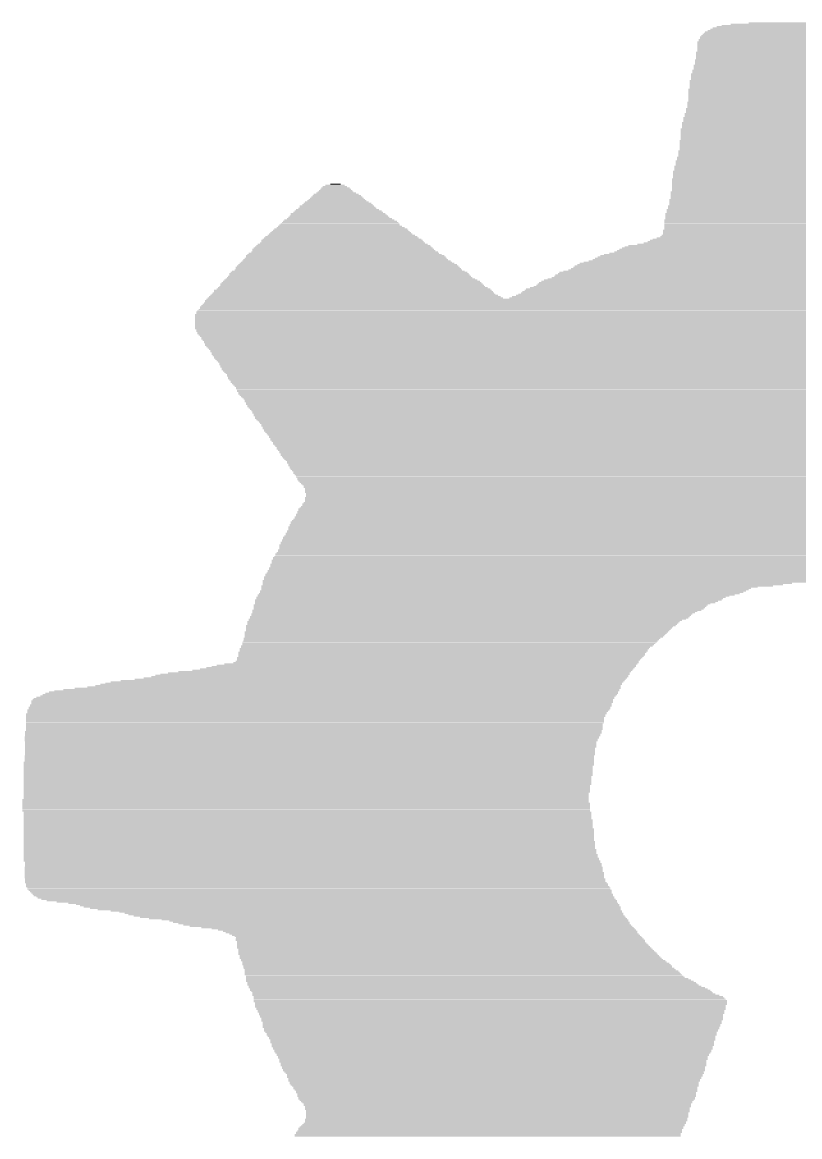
# Model space of a CAD drawing. Extents: x 6 to 93.4, y 7 to 66.
# Drawn here: x 12.15 to 16.01, y 26.94 to 32.47 of the extents above; entities that cross this region are included whole.
import ezdxf

# ---------------------------------------------------------------- set-up
doc = ezdxf.new("R2010")
doc.units = 0
doc.layers.add('21', color=7, linetype='CONTINUOUS')

# ---------------------------------------------------------------- blocks, each defined once
blk = doc.blocks.new('RECT')
blk.add_solid([(-0.5, -0.5), (0.5, -0.5), (-0.5, 0.5), (0.5, 0.5)])

msp = doc.modelspace()

# ---------------------------------------------------------------- block references
at = {"layer": '21'}
for p, xscale, yscale in [((16.0023, 32.4648), 0.6668, 0.0064), ((15.9579, 32.4712), 0.4001, 0.0063), ((16.0373, 32.4077), 1.0287, 0.0063), ((16.0372, 32.414), 1.016, 0.0064), ((16.0373, 32.4203), 1.0033, 0.0063), ((16.0341, 32.4267), 0.9843, 0.0064), ((16.0372, 32.4331), 0.9652, 0.0063), ((16.0404, 32.4394), 0.9462, 0.0064), ((16.0404, 32.4458), 0.9208, 0.0063), ((16.0436, 32.4521), 0.889, 0.0064), ((16.0341, 32.4584), 0.8191, 0.0063), ((16.0341, 32.3759), 1.0605, 0.0064), ((16.0341, 32.3696), 1.0605, 0.0063), ((16.0341, 32.3632), 1.0605, 0.0064), ((16.0341, 32.3569), 1.0605, 0.0063), ((16.0341, 32.3886), 1.0477, 0.0064), ((16.0341, 32.3822), 1.0477, 0.0063), ((16.0372, 32.4013), 1.0414, 0.0064), ((16.0372, 32.395), 1.0414, 0.0063), ((16.0341, 32.3251), 1.0731, 0.0064), ((16.0341, 32.3188), 1.0731, 0.0063), ((16.0341, 32.3124), 1.0731, 0.0064), ((16.0341, 32.306), 1.0731, 0.0063), ((16.0341, 32.2997), 1.0731, 0.0064), ((16.0341, 32.3505), 1.0605, 0.0064), ((16.0341, 32.3441), 1.0605, 0.0063), ((16.0341, 32.3378), 1.0605, 0.0064), ((16.0372, 32.3315), 1.0668, 0.0063), ((16.0341, 32.2616), 1.0985, 0.0064), ((16.0341, 32.2553), 1.0985, 0.0063), ((16.0341, 32.2489), 1.0985, 0.0064), ((16.0373, 32.2426), 1.1049, 0.0063), ((16.0341, 32.287), 1.0859, 0.0064), ((16.0341, 32.2807), 1.0859, 0.0063), ((16.0341, 32.2743), 1.0859, 0.0064), ((16.0372, 32.2679), 1.0922, 0.0063), ((16.0373, 32.2934), 1.0795, 0.0063), ((16.0309, 32.2172), 1.1176, 0.0063), ((16.0341, 32.2108), 1.1239, 0.0064), ((16.0341, 32.2045), 1.1239, 0.0063), ((16.0341, 32.1981), 1.1239, 0.0064), ((16.0341, 32.1917), 1.1239, 0.0063), ((16.0341, 32.2362), 1.1113, 0.0064), ((16.0341, 32.2298), 1.1113, 0.0063), ((16.0341, 32.2235), 1.1113, 0.0064), ((16.0309, 32.141), 1.143, 0.0063), ((16.0309, 32.1346), 1.143, 0.0064), ((16.0309, 32.1854), 1.1303, 0.0064), ((16.0309, 32.1791), 1.1303, 0.0063), ((16.0341, 32.1727), 1.1367, 0.0064), ((16.0341, 32.1664), 1.1367, 0.0063), ((16.0341, 32.16), 1.1367, 0.0064), ((16.0341, 32.1536), 1.1367, 0.0063), ((16.0341, 32.1473), 1.1367, 0.0064), ((16.0309, 32.0774), 1.1557, 0.0063), ((16.0309, 32.1283), 1.143, 0.0063), ((16.0309, 32.1219), 1.143, 0.0064), ((16.0309, 32.1155), 1.143, 0.0063), ((16.0341, 32.1092), 1.1493, 0.0064), ((16.0341, 32.1029), 1.1493, 0.0063), ((16.0341, 32.0965), 1.1493, 0.0064), ((16.0341, 32.0902), 1.1493, 0.0063), ((16.0341, 32.0838), 1.1493, 0.0064), ((16.0277, 32.0203), 1.1748, 0.0064), ((16.0309, 32.0457), 1.1684, 0.0064), ((16.0309, 32.0393), 1.1684, 0.0063), ((16.0309, 32.033), 1.1684, 0.0064), ((16.0309, 32.0267), 1.1684, 0.0063), ((16.0309, 32.0711), 1.1557, 0.0064), ((16.0309, 32.0648), 1.1557, 0.0063), ((16.0309, 32.0584), 1.1557, 0.0064), ((16.0341, 32.0521), 1.1621, 0.0063), ((16.0277, 31.9759), 1.2002, 0.0063), ((16.0277, 31.9695), 1.2002, 0.0064), ((16.0277, 32.0012), 1.1874, 0.0063), ((16.0277, 31.9949), 1.1874, 0.0064), ((16.0309, 31.9886), 1.1938, 0.0063), ((16.0309, 31.9822), 1.1938, 0.0064), ((16.0309, 32.014), 1.1811, 0.0063), ((16.0309, 32.0076), 1.1811, 0.0064), ((16.0277, 31.9441), 1.2128, 0.0064), ((16.0277, 31.9378), 1.2128, 0.0063), ((16.0309, 31.9314), 1.2192, 0.0064), ((16.0309, 31.9251), 1.2192, 0.0063), ((16.0309, 31.9187), 1.2192, 0.0064), ((16.0309, 31.9123), 1.2192, 0.0063), ((16.0309, 31.9632), 1.2065, 0.0063), ((16.0309, 31.9568), 1.2065, 0.0064), ((16.0309, 31.9505), 1.2065, 0.0063), ((16.0309, 31.887), 1.2319, 0.0063), ((16.0309, 31.8806), 1.2319, 0.0064), ((16.0309, 31.8742), 1.2319, 0.0063), ((16.0309, 31.8679), 1.2319, 0.0064), ((16.0309, 31.8616), 1.2319, 0.0063), ((16.0309, 31.8552), 1.2319, 0.0064), ((16.0309, 31.906), 1.2192, 0.0064), ((16.0309, 31.8997), 1.2192, 0.0063), ((16.0309, 31.8933), 1.2192, 0.0064), ((16.0277, 31.8044), 1.251, 0.0064), ((16.0277, 31.8361), 1.2382, 0.0063), ((16.0277, 31.8298), 1.2382, 0.0064), ((16.0277, 31.8235), 1.2382, 0.0063), ((16.0309, 31.8171), 1.2446, 0.0064), ((16.0309, 31.8108), 1.2446, 0.0063), ((16.0309, 31.8489), 1.2319, 0.0063), ((16.0309, 31.8425), 1.2319, 0.0064), ((16.0245, 31.7599), 1.27, 0.0063), ((16.0245, 31.7536), 1.27, 0.0064), ((16.0245, 31.7473), 1.27, 0.0063), ((16.0246, 31.7854), 1.2573, 0.0063), ((16.0246, 31.779), 1.2573, 0.0064), ((16.0246, 31.7727), 1.2573, 0.0063), ((16.0277, 31.7663), 1.2636, 0.0064), ((16.0277, 31.798), 1.251, 0.0063), ((16.0277, 31.7917), 1.251, 0.0064), ((16.0245, 31.6965), 1.2954, 0.0063), ((16.0277, 31.6901), 1.3018, 0.0064), ((16.0277, 31.7155), 1.289, 0.0064), ((16.0277, 31.7092), 1.289, 0.0063), ((16.0277, 31.7028), 1.289, 0.0064), ((16.0246, 31.7346), 1.2827, 0.0063), ((16.0246, 31.7282), 1.2827, 0.0064), ((16.0246, 31.7218), 1.2827, 0.0063), ((16.0245, 31.7409), 1.27, 0.0064), ((13.7068, 31.6393), 0.1651, 0.0064), ((13.7068, 31.6456), 0.1524, 0.0063), ((13.7068, 31.652), 0.1397, 0.0064), ((13.7036, 31.6584), 0.1206, 0.0063), ((13.7036, 31.6647), 0.0952, 0.0064), ((13.7068, 31.6711), 0.0508, 0.0063), ((16.0277, 31.6837), 1.3018, 0.0063), ((16.0277, 31.6774), 1.3018, 0.0064), ((16.0277, 31.6711), 1.3018, 0.0063), ((16.0277, 31.6647), 1.3018, 0.0064), ((16.0277, 31.6584), 1.3018, 0.0063), ((16.0309, 31.652), 1.3081, 0.0064), ((16.0309, 31.6456), 1.3081, 0.0063), ((16.0309, 31.6393), 1.3081, 0.0064), ((13.7132, 31.5822), 0.3175, 0.0063), ((13.7132, 31.5885), 0.2921, 0.0064), ((13.7131, 31.5949), 0.2794, 0.0063), ((13.7132, 31.6012), 0.2667, 0.0064), ((13.7131, 31.6075), 0.254, 0.0063), ((13.7132, 31.6139), 0.2413, 0.0064), ((13.71, 31.6203), 0.2223, 0.0063), ((13.71, 31.6266), 0.1969, 0.0064), ((13.7068, 31.633), 0.1778, 0.0063), ((16.0277, 31.5949), 1.3272, 0.0063), ((16.0277, 31.5885), 1.3272, 0.0064), ((16.0277, 31.5822), 1.3272, 0.0063), ((16.0277, 31.633), 1.3144, 0.0063), ((16.0277, 31.6266), 1.3144, 0.0064), ((16.0277, 31.6203), 1.3144, 0.0063), ((16.0277, 31.6139), 1.3144, 0.0064), ((16.0277, 31.6075), 1.3144, 0.0063), ((16.0277, 31.6012), 1.3144, 0.0064), ((13.7195, 31.525), 0.4699, 0.0064), ((13.7195, 31.5313), 0.4445, 0.0063), ((13.7195, 31.5377), 0.4318, 0.0064), ((13.7163, 31.5441), 0.4128, 0.0063), ((13.7163, 31.5504), 0.3874, 0.0064), ((13.7132, 31.5631), 0.3683, 0.0064), ((13.7163, 31.5568), 0.3746, 0.0063), ((13.7163, 31.5694), 0.3492, 0.0063), ((13.7163, 31.5758), 0.3366, 0.0064), ((16.0214, 31.525), 1.3525, 0.0064), ((16.0214, 31.5441), 1.3399, 0.0063), ((16.0214, 31.5377), 1.3399, 0.0064), ((16.0245, 31.5313), 1.3462, 0.0063), ((16.0246, 31.5631), 1.3335, 0.0064), ((16.0246, 31.5568), 1.3335, 0.0063), ((16.0246, 31.5504), 1.3335, 0.0064), ((16.0277, 31.5758), 1.3272, 0.0064), ((16.0277, 31.5694), 1.3272, 0.0063), ((13.7259, 31.4679), 0.5969, 0.0063), ((13.729, 31.4742), 0.5906, 0.0064), ((13.729, 31.4806), 0.5778, 0.0063), ((13.729, 31.4869), 0.5652, 0.0064), ((13.7259, 31.4932), 0.5461, 0.0063), ((13.7259, 31.4996), 0.5207, 0.0064), ((13.7226, 31.506), 0.5017, 0.0063), ((13.7226, 31.5123), 0.4889, 0.0064), ((13.7226, 31.5187), 0.4763, 0.0063), ((16.0214, 31.4869), 1.3653, 0.0064), ((16.0214, 31.4806), 1.3653, 0.0063), ((16.0214, 31.4742), 1.3653, 0.0064), ((16.0214, 31.4679), 1.3653, 0.0063), ((16.0182, 31.4932), 1.3589, 0.0063), ((16.0214, 31.5187), 1.3525, 0.0063), ((16.0214, 31.5123), 1.3525, 0.0064), ((16.0214, 31.506), 1.3525, 0.0063), ((16.0214, 31.4996), 1.3525, 0.0064), ((13.7354, 31.4171), 0.7303, 0.0063), ((13.7322, 31.4234), 0.7112, 0.0064), ((13.7322, 31.4298), 0.6985, 0.0063), ((13.7322, 31.4361), 0.6858, 0.0064), ((13.7322, 31.4425), 0.6731, 0.0063), ((13.7322, 31.4488), 0.6604, 0.0064), ((13.7322, 31.4552), 0.635, 0.0063), ((13.729, 31.4615), 0.616, 0.0064), ((16.0277, 31.4171), 1.4034, 0.0063), ((16.0214, 31.4425), 1.3779, 0.0063), ((16.0246, 31.4361), 1.3843, 0.0064), ((16.0246, 31.4298), 1.3843, 0.0063), ((16.0277, 31.4234), 1.3906, 0.0064), ((16.0245, 31.4615), 1.3716, 0.0064), ((16.0245, 31.4552), 1.3716, 0.0063), ((16.0245, 31.4488), 1.3716, 0.0064), ((13.7449, 31.3599), 0.8763, 0.0064), ((13.7449, 31.3663), 0.8636, 0.0063), ((13.7417, 31.3726), 0.8446, 0.0064), ((13.7417, 31.379), 0.8192, 0.0063), ((13.7386, 31.3917), 0.8001, 0.0063), ((13.7417, 31.3853), 0.8064, 0.0064), ((13.7385, 31.398), 0.7874, 0.0064), ((13.7354, 31.4044), 0.7683, 0.0063), ((13.7354, 31.4107), 0.7557, 0.0064), ((16.0309, 31.3599), 1.778, 0.0064), ((16.0277, 31.3663), 1.7336, 0.0063), ((16.0341, 31.3726), 1.6573, 0.0064), ((16.0341, 31.379), 1.5939, 0.0063), ((16.0341, 31.3853), 1.5557, 0.0064), ((16.0341, 31.3917), 1.5303, 0.0063), ((16.0341, 31.398), 1.5049, 0.0064), ((16.0309, 31.4044), 1.4605, 0.0063), ((16.0309, 31.4107), 1.4224, 0.0064), ((13.7576, 31.3028), 1.0033, 0.0063), ((13.7544, 31.3155), 0.9842, 0.0063), ((13.7576, 31.3091), 0.9906, 0.0064), ((13.7512, 31.3218), 0.9652, 0.0064), ((13.7481, 31.3282), 0.9461, 0.0063), ((13.7513, 31.3345), 0.9271, 0.0064), ((13.7449, 31.3472), 0.9017, 0.0064), ((13.7481, 31.3409), 0.9081, 0.0063), ((13.7449, 31.3536), 0.889, 0.0063), ((16.0277, 31.3028), 2.0638, 0.0063), ((16.0309, 31.3091), 2.0447, 0.0064), ((16.0309, 31.3155), 2.0193, 0.0063), ((16.0341, 31.3218), 1.9875, 0.0064), ((16.0309, 31.3282), 1.9304, 0.0063), ((16.0309, 31.3345), 1.8796, 0.0064), ((16.0277, 31.3409), 1.8478, 0.0063), ((16.0309, 31.3472), 1.8288, 0.0064), ((16.0309, 31.3536), 1.8034, 0.0063), ((13.7671, 31.2583), 1.1112, 0.0064), ((13.7703, 31.252), 1.1176, 0.0063), ((13.7671, 31.2647), 1.0986, 0.0063), ((13.7671, 31.271), 1.0858, 0.0064), ((13.7639, 31.2774), 1.0668, 0.0063), ((13.7607, 31.2837), 1.0477, 0.0064), ((13.7607, 31.2901), 1.0351, 0.0063), ((13.7576, 31.2964), 1.016, 0.0064), ((16.0277, 31.252), 2.305, 0.0063), ((16.0277, 31.2583), 2.2796, 0.0064), ((16.0277, 31.2647), 2.267, 0.0063), ((16.0277, 31.271), 2.2416, 0.0064), ((16.0277, 31.2774), 2.2162, 0.0063), ((16.0277, 31.2837), 2.178, 0.0064), ((16.0277, 31.2901), 2.1272, 0.0063), ((16.0277, 31.2964), 2.0892, 0.0064), ((13.783, 31.1948), 1.2573, 0.0064), ((13.7798, 31.2012), 1.2382, 0.0063), ((13.7766, 31.2075), 1.2192, 0.0064), ((13.7767, 31.2139), 1.2065, 0.0063), ((13.7766, 31.2202), 1.1938, 0.0064), ((13.7735, 31.2266), 1.1875, 0.0063), ((13.7735, 31.2329), 1.1747, 0.0064), ((13.7703, 31.2393), 1.1557, 0.0063), ((13.7703, 31.2456), 1.1303, 0.0064), ((16.0277, 31.1948), 2.5718, 0.0064), ((16.0277, 31.2012), 2.5336, 0.0063), ((16.0277, 31.2075), 2.4956, 0.0064), ((16.0277, 31.2139), 2.4702, 0.0063), ((16.0277, 31.2202), 2.4574, 0.0064), ((16.0309, 31.2266), 2.4384, 0.0063), ((16.0277, 31.2329), 2.4194, 0.0064), ((16.0277, 31.2393), 2.3812, 0.0063), ((16.0309, 31.2456), 2.3368, 0.0064), ((13.7925, 31.144), 1.378, 0.0064), ((13.7957, 31.1377), 1.3843, 0.0063), ((13.7957, 31.1504), 1.3589, 0.0063), ((13.7925, 31.1567), 1.3398, 0.0064), ((13.7893, 31.1631), 1.3208, 0.0063), ((13.7862, 31.1758), 1.3017, 0.0063), ((13.7894, 31.1694), 1.3081, 0.0064), ((13.7862, 31.1821), 1.2891, 0.0064), ((13.7862, 31.1885), 1.2763, 0.0063), ((16.0246, 31.1377), 2.7813, 0.0063), ((16.0277, 31.144), 2.7622, 0.0064), ((16.0245, 31.1504), 2.7432, 0.0063), ((16.0277, 31.1567), 2.7114, 0.0064), ((16.0277, 31.1631), 2.6734, 0.0063), ((16.0277, 31.1694), 2.648, 0.0064), ((16.0277, 31.1758), 2.6352, 0.0063), ((16.0245, 31.1821), 2.6162, 0.0064), ((16.0277, 31.1885), 2.5972, 0.0063), ((16.0341, 31.0805), 5.9627, 0.0064), ((16.0309, 31.0932), 5.9436, 0.0064), ((16.0341, 31.0869), 5.9499, 0.0063), ((16.0309, 31.0996), 5.9309, 0.0063), ((13.8052, 31.1059), 1.4668, 0.0064), ((13.802, 31.1123), 1.4478, 0.0063), ((13.7988, 31.1186), 1.4287, 0.0064), ((13.7957, 31.125), 1.4097, 0.0063), ((13.7957, 31.1313), 1.397, 0.0064), ((16.7802, 31.1059), 4.4196, 0.0064), ((16.7834, 31.1123), 4.4005, 0.0063), ((16.7897, 31.1186), 4.3752, 0.0064), ((16.0309, 31.125), 2.8321, 0.0063), ((16.0245, 31.1313), 2.794, 0.0064), ((16.0309, 31.0361), 6.0325, 0.0063), ((16.0341, 31.0297), 6.0389, 0.0064), ((16.0309, 31.0424), 6.0198, 0.0064), ((16.0341, 31.0488), 6.0135, 0.0063), ((16.0309, 31.0615), 5.9944, 0.0063), ((16.0341, 31.0551), 6.0007, 0.0064), ((16.0309, 31.0678), 5.9817, 0.0064), ((16.0309, 31.0742), 5.969, 0.0063), ((16.0309, 31.0234), 6.0452, 0.0063), ((16.0309, 31.017), 6.0452, 0.0064), ((16.0341, 31.0107), 6.0515, 0.0063), ((16.0341, 31.0043), 6.0515, 0.0064), ((16.0341, 30.998), 6.0515, 0.0063), ((16.0341, 30.9916), 6.0515, 0.0064), ((16.0341, 30.9853), 6.0515, 0.0063), ((16.0309, 30.9789), 6.0452, 0.0064), ((16.0309, 30.9726), 6.0452, 0.0063), ((16.0309, 30.9662), 6.0452, 0.0064), ((16.0309, 30.9599), 6.0452, 0.0063), ((16.0277, 30.9535), 6.0388, 0.0064), ((16.0277, 30.9472), 6.0262, 0.0063), ((16.0245, 30.9408), 6.0198, 0.0064), ((16.0277, 30.9345), 6.0134, 0.0063), ((16.0246, 30.9281), 6.0071, 0.0064), ((16.0245, 30.9218), 5.9944, 0.0063), ((16.0277, 30.9154), 5.988, 0.0064), ((16.0277, 30.9091), 5.9754, 0.0063), ((16.0277, 30.9027), 5.9754, 0.0064), ((16.0277, 30.8964), 5.9626, 0.0063), ((16.0309, 30.89), 5.9563, 0.0064), ((16.0277, 30.8837), 5.95, 0.0063), ((16.0277, 30.8773), 5.9372, 0.0064), ((16.0246, 30.871), 5.9309, 0.0063), ((16.0245, 30.8646), 5.9182, 0.0064), ((16.0246, 30.8583), 5.9055, 0.0063), ((16.0277, 30.8519), 5.8992, 0.0064), ((16.0277, 30.8456), 5.8864, 0.0063), ((16.0277, 30.8392), 5.8864, 0.0064), ((16.0277, 30.8329), 5.8738, 0.0063), ((16.0245, 30.8265), 5.8674, 0.0064), ((16.0246, 30.8202), 5.8547, 0.0063), ((16.0245, 30.8138), 5.842, 0.0064), ((16.0214, 30.8075), 5.8357, 0.0063), ((16.0246, 30.8011), 5.8293, 0.0064), ((16.0245, 30.7948), 5.8166, 0.0063), ((16.0277, 30.7884), 5.8102, 0.0064), ((16.0277, 30.7821), 5.7976, 0.0063), ((16.0245, 30.7757), 5.7912, 0.0064), ((16.0246, 30.7694), 5.7785, 0.0063), ((16.0214, 30.763), 5.7721, 0.0064), ((16.0214, 30.7567), 5.7595, 0.0063), ((16.0214, 30.7503), 5.7595, 0.0064), ((16.0214, 30.744), 5.7467, 0.0063), ((16.0245, 30.7376), 5.7404, 0.0064), ((16.0246, 30.7313), 5.7277, 0.0063), ((16.0245, 30.7249), 5.715, 0.0064), ((16.0245, 30.7186), 5.715, 0.0063), ((16.0246, 30.7122), 5.7023, 0.0064), ((16.0214, 30.7059), 5.6959, 0.0063), ((16.0214, 30.6995), 5.6833, 0.0064), ((16.0214, 30.6932), 5.6705, 0.0063), ((16.0214, 30.6868), 5.6705, 0.0064), ((16.0214, 30.6805), 5.6579, 0.0063), ((16.0246, 30.6741), 5.6515, 0.0064), ((16.0245, 30.6678), 5.6388, 0.0063), ((16.0246, 30.6614), 5.6261, 0.0064), ((16.0246, 30.6551), 5.6261, 0.0063), ((16.0245, 30.6487), 5.6134, 0.0064), ((16.0182, 30.6424), 5.6007, 0.0063), ((16.0182, 30.636), 5.588, 0.0064), ((16.0182, 30.6297), 5.588, 0.0063), ((16.0182, 30.6233), 5.5753, 0.0064), ((16.0214, 30.617), 5.5689, 0.0063), ((16.0214, 30.6106), 5.5563, 0.0064), ((16.0246, 30.6043), 5.5499, 0.0063), ((16.0245, 30.5979), 5.5372, 0.0064), ((16.0214, 30.5916), 5.5309, 0.0063), ((16.0214, 30.5852), 5.5181, 0.0064), ((16.0182, 30.5789), 5.5118, 0.0063), ((16.0214, 30.5725), 5.5055, 0.0064), ((16.0182, 30.5662), 5.4991, 0.0063), ((16.0182, 30.5598), 5.4864, 0.0064), ((16.0214, 30.5535), 5.4801, 0.0063), ((16.0214, 30.5471), 5.4673, 0.0064), ((16.0245, 30.5408), 5.461, 0.0063), ((16.0214, 30.5344), 5.4547, 0.0064), ((16.0214, 30.5281), 5.4419, 0.0063), ((16.0182, 30.5217), 5.4356, 0.0064), ((16.015, 30.509), 5.4166, 0.0064), ((16.0182, 30.5154), 5.4229, 0.0063), ((16.0182, 30.5027), 5.4102, 0.0063), ((16.0182, 30.4963), 5.3975, 0.0064), ((16.0214, 30.49), 5.3911, 0.0063), ((16.0214, 30.4836), 5.3785, 0.0064), ((16.0214, 30.4773), 5.3657, 0.0063), ((16.0182, 30.4709), 5.3594, 0.0064), ((16.015, 30.4582), 5.3404, 0.0064), ((16.0182, 30.4646), 5.3467, 0.0063), ((16.0182, 30.4519), 5.334, 0.0063), ((16.015, 30.4455), 5.3276, 0.0064), ((16.0182, 30.4392), 5.3213, 0.0063), ((16.0182, 30.4328), 5.3086, 0.0064), ((16.0182, 30.4265), 5.2959, 0.0063), ((16.0182, 30.4201), 5.2832, 0.0064), ((16.0182, 30.4138), 5.2832, 0.0063), ((16.015, 30.4011), 5.2642, 0.0063), ((16.0182, 30.4074), 5.2705, 0.0064), ((16.015, 30.3947), 5.2514, 0.0064), ((16.0182, 30.3884), 5.2451, 0.0063), ((16.015, 30.382), 5.2388, 0.0064), ((16.0182, 30.3757), 5.2324, 0.0063), ((16.0182, 30.3693), 5.2197, 0.0064), ((16.0182, 30.363), 5.207, 0.0063), ((16.015, 30.3566), 5.2006, 0.0064), ((16.015, 30.3503), 5.188, 0.0063), ((16.015, 30.3439), 5.1752, 0.0064), ((16.0118, 30.3376), 5.1689, 0.0063), ((16.015, 30.3312), 5.1626, 0.0064), ((16.0118, 30.3249), 5.1562, 0.0063), ((16.015, 30.3185), 5.1498, 0.0064), ((16.015, 30.3122), 5.1372, 0.0063), ((16.015, 30.3058), 5.1244, 0.0064), ((16.015, 30.2995), 5.1118, 0.0063), ((16.015, 30.2931), 5.099, 0.0064), ((16.015, 30.2868), 5.099, 0.0063), ((16.015, 30.2804), 5.0864, 0.0064), ((16.0118, 30.2741), 5.08, 0.0063), ((16.015, 30.2677), 5.0736, 0.0064), ((16.0118, 30.2614), 5.0673, 0.0063), ((16.015, 30.255), 5.061, 0.0064), ((16.015, 30.2487), 5.0482, 0.0063), ((16.015, 30.2423), 5.0356, 0.0064), ((16.0118, 30.236), 5.0292, 0.0063), ((16.0118, 30.2296), 5.0165, 0.0064), ((16.0118, 30.2233), 5.0038, 0.0063), ((16.0118, 30.2169), 5.0038, 0.0064), ((16.0118, 30.2106), 4.9911, 0.0063), ((16.0118, 30.2042), 4.9911, 0.0064), ((16.0118, 30.1979), 4.9784, 0.0063), ((16.015, 30.1915), 4.972, 0.0064), ((16.015, 30.1852), 4.9594, 0.0063), ((16.0118, 30.1788), 4.9403, 0.0064), ((16.015, 30.1725), 4.934, 0.0063), ((16.0118, 30.1661), 4.9276, 0.0064), ((16.015, 30.1598), 4.9212, 0.0063), ((16.015, 30.1534), 4.9212, 0.0064), ((16.0182, 30.1471), 4.9276, 0.0063), ((16.0182, 30.1407), 4.9276, 0.0064), ((16.0309, 30.0899), 4.9657, 0.0064), ((16.0277, 30.1153), 4.9466, 0.0064), ((16.0277, 30.109), 4.9466, 0.0063), ((16.0309, 30.1026), 4.953, 0.0064), ((16.0309, 30.0963), 4.953, 0.0063), ((16.0245, 30.1344), 4.9276, 0.0063), ((16.0277, 30.128), 4.934, 0.0064), ((16.0277, 30.1217), 4.934, 0.0063), ((16.0309, 30.0328), 5.0419, 0.0063), ((16.0309, 30.0455), 5.0292, 0.0063), ((16.0309, 30.0391), 5.0292, 0.0064), ((16.0277, 30.0582), 5.0102, 0.0063), ((16.0309, 30.0518), 5.0165, 0.0064), ((16.0277, 30.0645), 4.9974, 0.0064), ((16.0277, 30.0709), 4.9848, 0.0063), ((16.0277, 30.0836), 4.972, 0.0063), ((16.0309, 30.0772), 4.9784, 0.0064), ((16.0277, 29.982), 5.099, 0.0063), ((16.0309, 29.9756), 5.1054, 0.0064), ((16.0245, 29.9947), 5.08, 0.0063), ((16.0277, 29.9883), 5.0864, 0.0064), ((16.0277, 30.001), 5.0736, 0.0064), ((16.0277, 30.0074), 5.061, 0.0063), ((16.0277, 30.0201), 5.0482, 0.0063), ((16.0309, 30.0137), 5.0546, 0.0064), ((16.0309, 30.0264), 5.0419, 0.0064), ((16.0277, 29.9248), 5.1498, 0.0064), ((16.0277, 29.9375), 5.1372, 0.0064), ((16.0309, 29.9312), 5.1435, 0.0063), ((16.0309, 29.9502), 5.1308, 0.0064), ((16.0309, 29.9439), 5.1308, 0.0063), ((16.0277, 29.9693), 5.1118, 0.0063), ((16.0309, 29.9629), 5.1181, 0.0064), ((16.0309, 29.9566), 5.1181, 0.0063), ((16.0277, 29.8803), 5.2006, 0.0063), ((16.0309, 29.874), 5.207, 0.0064), ((16.0309, 29.8677), 5.207, 0.0063), ((16.0277, 29.8931), 5.188, 0.0063), ((16.0309, 29.8867), 5.1943, 0.0064), ((16.0277, 29.9058), 5.1752, 0.0063), ((16.0309, 29.8994), 5.1816, 0.0064), ((16.0277, 29.9184), 5.1626, 0.0063), ((16.0277, 29.9121), 5.1626, 0.0064), ((16.0277, 29.8169), 5.2642, 0.0063), ((16.0309, 29.8105), 5.2705, 0.0064), ((16.0309, 29.8232), 5.2578, 0.0064), ((16.0277, 29.8359), 5.2388, 0.0064), ((16.0309, 29.8296), 5.2451, 0.0063), ((16.0309, 29.8422), 5.2324, 0.0063), ((16.0309, 29.855), 5.2197, 0.0063), ((16.0309, 29.8486), 5.2197, 0.0064), ((16.0309, 29.8613), 5.207, 0.0064), ((16.0277, 29.7534), 5.315, 0.0063), ((16.0277, 29.766), 5.3022, 0.0063), ((16.0309, 29.7597), 5.3086, 0.0064), ((16.0309, 29.7851), 5.2959, 0.0064), ((16.0309, 29.7788), 5.2959, 0.0063), ((16.0309, 29.7724), 5.2959, 0.0064), ((16.0309, 29.8041), 5.2832, 0.0063), ((16.0309, 29.7978), 5.2832, 0.0064), ((16.0309, 29.7915), 5.2832, 0.0063), ((16.0277, 29.7026), 5.3658, 0.0063), ((16.0277, 29.7216), 5.353, 0.0064), ((16.0309, 29.7153), 5.3594, 0.0063), ((16.0309, 29.7089), 5.3594, 0.0064), ((16.0245, 29.7343), 5.334, 0.0064), ((16.0277, 29.7279), 5.3404, 0.0063), ((16.0277, 29.7407), 5.3276, 0.0063), ((16.0277, 29.747), 5.315, 0.0064), ((14.5386, 29.6517), 2.413, 0.0063), ((14.5323, 29.6454), 2.4003, 0.0064), ((14.6085, 29.6772), 2.54, 0.0063), ((14.5704, 29.6708), 2.4638, 0.0064), ((14.5545, 29.6645), 2.432, 0.0063), ((14.5482, 29.6581), 2.4193, 0.0064), ((16.0309, 29.6962), 5.3721, 0.0064), ((14.6593, 29.6898), 2.6289, 0.0063), ((14.6371, 29.6835), 2.5845, 0.0064), ((14.4656, 29.6073), 2.3178, 0.0064), ((14.4561, 29.601), 2.2987, 0.0063), ((14.4497, 29.5946), 2.286, 0.0064), ((14.437, 29.5883), 2.2606, 0.0063), ((14.4783, 29.62), 2.3304, 0.0064), ((14.472, 29.6136), 2.3177, 0.0063), ((14.5037, 29.6327), 2.3686, 0.0064), ((14.491, 29.6264), 2.3432, 0.0063), ((14.5196, 29.6391), 2.3876, 0.0063), ((14.3831, 29.5374), 2.1907, 0.0063), ((14.3989, 29.5502), 2.2098, 0.0063), ((14.3925, 29.5438), 2.1971, 0.0064), ((14.4085, 29.5565), 2.2289, 0.0064), ((14.4275, 29.5819), 2.2542, 0.0064), ((14.4244, 29.5755), 2.2479, 0.0063), ((14.418, 29.5629), 2.2352, 0.0063), ((14.4212, 29.5692), 2.2415, 0.0064), ((14.3291, 29.4803), 2.1336, 0.0064), ((14.3418, 29.4993), 2.1463, 0.0063), ((14.3386, 29.493), 2.14, 0.0064), ((14.3354, 29.4867), 2.1336, 0.0063), ((14.3513, 29.5057), 2.1526, 0.0064), ((14.3609, 29.5121), 2.1717, 0.0063), ((14.3735, 29.5248), 2.1844, 0.0063), ((14.3704, 29.5184), 2.1781, 0.0064), ((14.3799, 29.5311), 2.1844, 0.0064), ((14.3037, 29.4422), 2.0955, 0.0064), ((14.3005, 29.4359), 2.0892, 0.0063), ((14.2973, 29.4295), 2.0828, 0.0064), ((14.3069, 29.4486), 2.1019, 0.0063), ((14.2942, 29.4231), 2.0765, 0.0063), ((14.3196, 29.4676), 2.1145, 0.0064), ((14.3164, 29.4612), 2.1082, 0.0063), ((14.3132, 29.4549), 2.1018, 0.0064), ((14.3228, 29.474), 2.1209, 0.0063), ((14.2465, 29.366), 2.032, 0.0064), ((14.2529, 29.3724), 2.032, 0.0063), ((14.2593, 29.3787), 2.0447, 0.0064), ((14.2719, 29.3978), 2.0574, 0.0063), ((14.2688, 29.3914), 2.0511, 0.0064), ((14.2656, 29.385), 2.0447, 0.0063), ((14.2815, 29.4105), 2.0637, 0.0063), ((14.2783, 29.4041), 2.0574, 0.0064), ((14.2847, 29.4168), 2.0701, 0.0064), ((14.2243, 29.3216), 2.013, 0.0063), ((14.2211, 29.3152), 2.0066, 0.0064), ((14.237, 29.3469), 2.0256, 0.0063), ((14.2339, 29.3406), 2.0193, 0.0064), ((14.2339, 29.3343), 2.0193, 0.0063), ((14.2307, 29.3279), 2.0129, 0.0064), ((14.2434, 29.3597), 2.0257, 0.0063), ((14.2434, 29.3533), 2.0257, 0.0064), ((14.0878, 29.2581), 2.1844, 0.0063), ((14.11, 29.2644), 2.1526, 0.0064), ((14.1291, 29.2708), 2.1273, 0.0063), ((14.1449, 29.2771), 2.1082, 0.0064), ((14.1576, 29.2835), 2.0828, 0.0063), ((14.1799, 29.2898), 2.0511, 0.0064), ((14.2053, 29.2962), 2.0129, 0.0063), ((14.2116, 29.3025), 2.0002, 0.0064), ((14.218, 29.3089), 2.0003, 0.0063), ((13.8624, 29.2009), 2.5463, 0.0064), ((13.891, 29.2073), 2.5019, 0.0063), ((13.929, 29.2136), 2.4384, 0.0064), ((13.9545, 29.22), 2.4003, 0.0063), ((13.9767, 29.2263), 2.3685, 0.0064), ((13.9862, 29.2327), 2.3495, 0.0063), ((14.0021, 29.239), 2.3305, 0.0064), ((14.0211, 29.2454), 2.2924, 0.0063), ((14.0497, 29.2517), 2.2479, 0.0064), ((13.6973, 29.1501), 2.8257, 0.0064), ((13.7132, 29.1565), 2.8067, 0.0063), ((13.7354, 29.1628), 2.7623, 0.0064), ((13.7671, 29.1692), 2.7114, 0.0063), ((13.7988, 29.1755), 2.6479, 0.0064), ((13.8179, 29.1819), 2.6098, 0.0063), ((13.8338, 29.1882), 2.5908, 0.0064), ((13.8465, 29.1946), 2.5654, 0.0063), ((13.6401, 29.1057), 2.8892, 0.0063), ((13.6401, 29.0993), 2.8892, 0.0064), ((13.637, 29.093), 2.8829, 0.0063), ((13.6433, 29.112), 2.8829, 0.0064), ((13.6497, 29.1184), 2.8829, 0.0063), ((13.656, 29.1247), 2.8702, 0.0064), ((13.6687, 29.1311), 2.8575, 0.0063), ((13.6782, 29.1374), 2.8512, 0.0064), ((13.6877, 29.1438), 2.8448, 0.0063), ((13.6116, 29.0422), 2.8829, 0.0063), ((13.6084, 29.0358), 2.8765, 0.0064), ((13.6147, 29.0485), 2.8766, 0.0064), ((13.6211, 29.0612), 2.8893, 0.0064), ((13.6179, 29.0549), 2.8829, 0.0063), ((13.6274, 29.0739), 2.8892, 0.0064), ((13.6274, 29.0676), 2.8892, 0.0063), ((13.6338, 29.0866), 2.8893, 0.0064), ((13.6338, 29.0803), 2.8893, 0.0063), ((13.6084, 29.0295), 2.8765, 0.0063), ((13.6052, 29.0231), 2.8702, 0.0064), ((13.6052, 29.0168), 2.8702, 0.0063), ((13.6052, 29.0104), 2.8702, 0.0064), ((13.6052, 29.0041), 2.8702, 0.0063), ((13.6052, 28.9977), 2.8702, 0.0064), ((13.602, 28.9914), 2.8638, 0.0063), ((13.602, 28.985), 2.8638, 0.0064), ((13.602, 28.9787), 2.8638, 0.0063), ((13.5893, 28.9279), 2.8512, 0.0063), ((13.5957, 28.9533), 2.8639, 0.0063), ((13.5957, 28.9469), 2.8639, 0.0064), ((13.5925, 28.9406), 2.8575, 0.0063), ((13.5925, 28.9342), 2.8575, 0.0064), ((13.602, 28.9723), 2.8638, 0.0064), ((13.602, 28.966), 2.8638, 0.0063), ((13.5989, 28.9596), 2.8575, 0.0064), ((13.5893, 28.9215), 2.8512, 0.0064), ((13.5861, 28.9152), 2.8448, 0.0063), ((13.5861, 28.9088), 2.8448, 0.0064), ((13.583, 28.9025), 2.8385, 0.0063), ((13.583, 28.8961), 2.8385, 0.0064), ((13.583, 28.8898), 2.8385, 0.0063), ((13.583, 28.8834), 2.8385, 0.0064), ((13.583, 28.8771), 2.8385, 0.0063), ((13.5798, 28.8707), 2.8321, 0.0064), ((13.5766, 28.8326), 2.8258, 0.0064), ((13.5766, 28.8263), 2.8258, 0.0063), ((13.5766, 28.8199), 2.8258, 0.0064), ((13.5766, 28.8136), 2.8258, 0.0063), ((13.5798, 28.8644), 2.8321, 0.0063), ((13.5798, 28.858), 2.8321, 0.0064), ((13.5798, 28.8517), 2.8321, 0.0063), ((13.5798, 28.8453), 2.8321, 0.0064), ((13.5798, 28.839), 2.8321, 0.0063), ((13.5735, 28.8009), 2.8321, 0.0063), ((13.5735, 28.7945), 2.8321, 0.0064), ((13.5735, 28.7882), 2.8321, 0.0063), ((13.5703, 28.7818), 2.8257, 0.0064), ((13.5703, 28.7755), 2.8257, 0.0063), ((13.5703, 28.7691), 2.8257, 0.0064), ((13.5703, 28.7628), 2.8257, 0.0063), ((13.5766, 28.8072), 2.8258, 0.0064), ((13.5703, 28.7564), 2.8257, 0.0064), ((13.5703, 28.7501), 2.8257, 0.0063), ((13.5703, 28.7437), 2.8257, 0.0064), ((13.5703, 28.7374), 2.8257, 0.0063), ((13.5671, 28.731), 2.8194, 0.0064), ((13.5671, 28.7247), 2.8194, 0.0063), ((13.5671, 28.7183), 2.8194, 0.0064), ((13.5671, 28.712), 2.8194, 0.0063), ((13.5671, 28.7056), 2.8194, 0.0064), ((13.5671, 28.6993), 2.8194, 0.0063), ((13.5671, 28.6929), 2.8194, 0.0064), ((13.5639, 28.6866), 2.813, 0.0063), ((13.5639, 28.6802), 2.813, 0.0064), ((13.5639, 28.6739), 2.813, 0.0063), ((13.5639, 28.6675), 2.813, 0.0064), ((13.5639, 28.6612), 2.813, 0.0063), ((13.5639, 28.6548), 2.813, 0.0064), ((13.5608, 28.6485), 2.8067, 0.0063), ((13.5607, 28.5977), 2.8194, 0.0063), ((13.5607, 28.5913), 2.8194, 0.0064), ((13.5576, 28.6167), 2.8131, 0.0064), ((13.5576, 28.6104), 2.8131, 0.0063), ((13.5576, 28.604), 2.8131, 0.0064), ((13.5608, 28.6421), 2.8067, 0.0064), ((13.5608, 28.6358), 2.8067, 0.0063), ((13.5608, 28.6294), 2.8067, 0.0064), ((13.5608, 28.6231), 2.8067, 0.0063), ((13.5607, 28.585), 2.8194, 0.0063), ((13.5607, 28.5786), 2.8194, 0.0064), ((13.5607, 28.5723), 2.8194, 0.0063), ((13.5607, 28.5659), 2.8194, 0.0064), ((13.5607, 28.5596), 2.8194, 0.0063), ((13.5671, 28.5532), 2.8194, 0.0064), ((13.5671, 28.5469), 2.8194, 0.0063), ((13.5671, 28.5405), 2.8194, 0.0064), ((13.5671, 28.5342), 2.8194, 0.0063), ((13.5671, 28.5278), 2.8194, 0.0064), ((13.5671, 28.5215), 2.8194, 0.0063), ((13.5703, 28.5151), 2.8257, 0.0064), ((13.5703, 28.5088), 2.8257, 0.0063), ((13.5703, 28.5024), 2.8257, 0.0064), ((13.5703, 28.4961), 2.8257, 0.0063), ((13.5703, 28.4897), 2.8257, 0.0064), ((13.5703, 28.4834), 2.8257, 0.0063), ((13.5703, 28.477), 2.8257, 0.0064), ((13.5735, 28.4707), 2.8321, 0.0063), ((13.5735, 28.4643), 2.8321, 0.0064), ((13.5735, 28.458), 2.8321, 0.0063), ((13.5735, 28.4516), 2.8321, 0.0064), ((13.5735, 28.4453), 2.8321, 0.0063), ((13.5735, 28.4389), 2.8321, 0.0064), ((13.5735, 28.4326), 2.8321, 0.0063), ((13.5735, 28.4262), 2.8321, 0.0064), ((13.5735, 28.4199), 2.8321, 0.0063), ((13.5735, 28.4135), 2.8321, 0.0064), ((13.5766, 28.4072), 2.8384, 0.0063), ((13.5766, 28.4008), 2.8384, 0.0064), ((13.5766, 28.3945), 2.8384, 0.0063), ((13.5766, 28.3881), 2.8384, 0.0064), ((13.5766, 28.3818), 2.8384, 0.0063), ((13.5766, 28.3754), 2.8384, 0.0064), ((13.5798, 28.3691), 2.8448, 0.0063), ((13.5798, 28.3627), 2.8448, 0.0064), ((13.5798, 28.3564), 2.8448, 0.0063), ((13.5798, 28.35), 2.8448, 0.0064), ((13.5861, 28.3246), 2.8575, 0.0064), ((13.5861, 28.3183), 2.8575, 0.0063), ((13.583, 28.3437), 2.8511, 0.0063), ((13.583, 28.3373), 2.8511, 0.0064), ((13.583, 28.331), 2.8511, 0.0063), ((13.5893, 28.3119), 2.8638, 0.0064), ((13.5988, 28.2802), 2.8702, 0.0063), ((13.5988, 28.2738), 2.8702, 0.0064), ((13.5988, 28.2675), 2.8702, 0.0063), ((13.5988, 28.2611), 2.8702, 0.0064), ((13.5925, 28.3056), 2.8575, 0.0063), ((13.5957, 28.2992), 2.8639, 0.0064), ((13.5957, 28.2929), 2.8639, 0.0063), ((13.5957, 28.2865), 2.8639, 0.0064), ((13.602, 28.2548), 2.8766, 0.0063), ((13.602, 28.2484), 2.8766, 0.0064), ((13.602, 28.2421), 2.8766, 0.0063), ((13.602, 28.2357), 2.8766, 0.0064), ((13.602, 28.2294), 2.8766, 0.0063), ((13.6052, 28.223), 2.8829, 0.0064), ((13.6052, 28.2167), 2.8829, 0.0063), ((13.6052, 28.2103), 2.8829, 0.0064), ((13.6084, 28.204), 2.8893, 0.0063), ((13.6147, 28.1976), 2.8892, 0.0064), ((13.6147, 28.1913), 2.8892, 0.0063), ((13.6179, 28.1849), 2.8956, 0.0064), ((13.6242, 28.1786), 2.8956, 0.0063), ((13.6242, 28.1722), 2.8956, 0.0064), ((13.6306, 28.1659), 2.8956, 0.0063), ((13.6338, 28.1595), 2.8893, 0.0064), ((13.637, 28.1532), 2.8829, 0.0063), ((13.6433, 28.1468), 2.8829, 0.0064), ((13.6465, 28.1405), 2.8765, 0.0063), ((13.656, 28.1341), 2.8702, 0.0064), ((13.6592, 28.1278), 2.8639, 0.0063), ((13.6719, 28.1214), 2.8511, 0.0064), ((13.6878, 28.1151), 2.8321, 0.0063), ((13.7132, 28.1087), 2.7813, 0.0064), ((13.7449, 28.1024), 2.7305, 0.0063), ((13.7671, 28.096), 2.6988, 0.0064), ((13.7767, 28.0897), 2.6797, 0.0063), ((13.7893, 28.0833), 2.667, 0.0064), ((13.8052, 28.077), 2.6352, 0.0063), ((13.8243, 28.0706), 2.5971, 0.0064), ((13.8592, 28.0643), 2.54, 0.0063), ((13.8814, 28.0579), 2.4956, 0.0064), ((13.8973, 28.0516), 2.4765, 0.0063), ((13.9068, 28.0452), 2.4574, 0.0064), ((13.9227, 28.0389), 2.4384, 0.0063), ((13.9417, 28.0325), 2.413, 0.0064), ((13.9672, 28.0262), 2.3749, 0.0063), ((14.0021, 28.0198), 2.3177, 0.0064), ((14.0211, 28.0135), 2.2796, 0.0063), ((14.0338, 28.0071), 2.267, 0.0064), ((14.0465, 28.0008), 2.2416, 0.0063), ((14.0624, 27.9944), 2.2225, 0.0064), ((14.0815, 27.9881), 2.1971, 0.0063), ((14.1132, 27.9817), 2.1463, 0.0064), ((14.1418, 27.9754), 2.1019, 0.0063), ((14.1608, 27.969), 2.0764, 0.0064), ((14.1767, 27.9627), 2.0574, 0.0063), ((14.1831, 27.9563), 2.0447, 0.0064), ((14.1957, 27.95), 2.032, 0.0063), ((14.2053, 27.9436), 2.0257, 0.0064), ((14.2148, 27.9373), 2.0193, 0.0063), ((14.2212, 27.9309), 2.0193, 0.0064), ((14.2243, 27.9245), 2.0256, 0.0063), ((14.2275, 27.9182), 2.032, 0.0064), ((14.2338, 27.9055), 2.032, 0.0064), ((14.237, 27.8992), 2.0384, 0.0063), ((14.2401, 27.8928), 2.0447, 0.0064), ((14.2434, 27.8864), 2.0511, 0.0063), ((14.2465, 27.8801), 2.0574, 0.0064), ((14.2307, 27.9119), 2.0257, 0.0063), ((14.2529, 27.8738), 2.0574, 0.0063), ((14.2561, 27.8674), 2.0637, 0.0064), ((14.2593, 27.8611), 2.0701, 0.0063), ((14.2624, 27.8547), 2.0764, 0.0064), ((14.2656, 27.8483), 2.0828, 0.0063), ((14.2782, 27.8293), 2.0955, 0.0064), ((14.2719, 27.842), 2.0828, 0.0064), ((14.2751, 27.8357), 2.0892, 0.0063), ((14.2847, 27.823), 2.0955, 0.0063), ((14.291, 27.8166), 2.1082, 0.0064), ((14.2973, 27.8102), 2.1082, 0.0063), ((14.3037, 27.8039), 2.1209, 0.0064), ((14.3069, 27.7976), 2.1273, 0.0063), ((14.3132, 27.7912), 2.1272, 0.0064), ((14.3132, 27.7849), 2.1272, 0.0063), ((14.3196, 27.7785), 2.1399, 0.0064), ((14.3259, 27.7721), 2.14, 0.0063), ((14.3323, 27.7658), 2.1527, 0.0064), ((14.3354, 27.7595), 2.159, 0.0063), ((14.3386, 27.7531), 2.1654, 0.0064), ((14.3418, 27.7468), 2.1717, 0.0063), ((14.3735, 27.715), 2.2225, 0.0064), ((14.3482, 27.7404), 2.1717, 0.0064), ((14.3513, 27.734), 2.178, 0.0063), ((14.3672, 27.7214), 2.2098, 0.0063), ((14.3609, 27.7277), 2.1971, 0.0064), ((14.3831, 27.7087), 2.2289, 0.0063), ((14.3862, 27.7023), 2.2352, 0.0064), ((14.3894, 27.6959), 2.2416, 0.0063), ((14.399, 27.6896), 2.2479, 0.0064), ((14.4085, 27.6833), 2.2669, 0.0063), ((14.418, 27.6769), 2.2733, 0.0064), ((14.4243, 27.6706), 2.286, 0.0063), ((14.4307, 27.6642), 2.286, 0.0064), ((14.437, 27.6578), 2.286, 0.0063), ((14.4434, 27.6515), 2.2987, 0.0064), ((14.4529, 27.6452), 2.3178, 0.0063), ((14.4656, 27.6388), 2.3304, 0.0064), ((14.4688, 27.6325), 2.3368, 0.0063), ((14.472, 27.6261), 2.3431, 0.0064), ((14.4752, 27.6197), 2.3495, 0.0063), ((14.4752, 27.6134), 2.3495, 0.0064), ((14.4783, 27.6071), 2.3432, 0.0063), ((14.4783, 27.6007), 2.3432, 0.0064), ((14.4751, 27.5944), 2.3368, 0.0063), ((14.4751, 27.588), 2.3368, 0.0064), ((14.4783, 27.5816), 2.3304, 0.0063), ((14.4783, 27.5753), 2.3304, 0.0064), ((14.4783, 27.569), 2.3178, 0.0063), ((14.4783, 27.5626), 2.3178, 0.0064), ((14.4815, 27.5563), 2.3114, 0.0063), ((14.4783, 27.5499), 2.305, 0.0064), ((14.4815, 27.5435), 2.2987, 0.0063), ((14.4815, 27.5372), 2.2987, 0.0064), ((14.4847, 27.5309), 2.2923, 0.0063), ((14.4847, 27.5245), 2.2923, 0.0064), ((14.4815, 27.5182), 2.286, 0.0063), ((14.4783, 27.4864), 2.267, 0.0064), ((14.4847, 27.5118), 2.2797, 0.0064), ((14.4847, 27.5054), 2.2797, 0.0063), ((14.4815, 27.4991), 2.2733, 0.0064), ((14.4815, 27.4928), 2.2733, 0.0063), ((14.4815, 27.4801), 2.2606, 0.0063), ((14.4783, 27.4737), 2.2542, 0.0064), ((14.4783, 27.4673), 2.2542, 0.0063), ((14.4783, 27.461), 2.2416, 0.0064), ((14.4815, 27.4547), 2.2352, 0.0063), ((14.4815, 27.4483), 2.2352, 0.0064), ((14.4815, 27.442), 2.2225, 0.0063), ((14.4847, 27.4356), 2.2161, 0.0064), ((14.4847, 27.4292), 2.2161, 0.0063), ((14.4878, 27.4229), 2.2098, 0.0064), ((14.4847, 27.4166), 2.2035, 0.0063), ((14.4847, 27.4102), 2.2035, 0.0064), ((14.4878, 27.4039), 2.1971, 0.0063), ((14.4878, 27.3975), 2.1971, 0.0064), ((14.4847, 27.3911), 2.1907, 0.0063), ((14.4878, 27.3848), 2.1844, 0.0064), ((14.4878, 27.3785), 2.1844, 0.0063), ((14.4878, 27.3721), 2.1717, 0.0064), ((14.4878, 27.3658), 2.1717, 0.0063), ((14.4878, 27.3594), 2.159, 0.0064), ((14.4878, 27.353), 2.1463, 0.0063), ((14.4878, 27.3467), 2.1463, 0.0064), ((14.4878, 27.3404), 2.1336, 0.0063), ((14.4878, 27.334), 2.1336, 0.0064), ((14.491, 27.3277), 2.1272, 0.0063), ((14.4878, 27.3213), 2.1209, 0.0064), ((14.4878, 27.3149), 2.1209, 0.0063), ((14.491, 27.3086), 2.1146, 0.0064), ((14.491, 27.3023), 2.1146, 0.0063), ((14.491, 27.2959), 2.1146, 0.0064), ((14.491, 27.2896), 2.1018, 0.0063), ((14.491, 27.2832), 2.1018, 0.0064), ((14.4942, 27.2768), 2.0955, 0.0063), ((14.4942, 27.2705), 2.0955, 0.0064), ((14.4942, 27.2642), 2.0828, 0.0063), ((14.4974, 27.2578), 2.0765, 0.0064), ((14.4942, 27.2387), 2.0574, 0.0063), ((14.4974, 27.2515), 2.0637, 0.0063), ((14.4974, 27.2451), 2.0637, 0.0064), ((14.4974, 27.2324), 2.0511, 0.0064), ((14.4942, 27.2261), 2.0447, 0.0063), ((14.4942, 27.2197), 2.0447, 0.0064), ((14.4942, 27.2134), 2.032, 0.0063), ((14.4942, 27.207), 2.032, 0.0064), ((14.4974, 27.2006), 2.0257, 0.0063), ((14.5006, 27.1943), 2.0193, 0.0064), ((14.5005, 27.188), 2.0066, 0.0063), ((14.5005, 27.1816), 2.0066, 0.0064), ((14.5037, 27.1753), 2.0002, 0.0063), ((14.5069, 27.1689), 1.9939, 0.0064), ((14.5037, 27.1625), 1.9876, 0.0063), ((14.5069, 27.1562), 1.9812, 0.0064), ((14.5069, 27.1499), 1.9812, 0.0063), ((14.5069, 27.1435), 1.9812, 0.0064), ((14.5069, 27.1372), 1.9685, 0.0063), ((14.5069, 27.1308), 1.9685, 0.0064), ((14.5069, 27.1245), 1.9558, 0.0063), ((14.5069, 27.1181), 1.9431, 0.0064), ((14.5101, 27.1118), 1.9367, 0.0063), ((14.5101, 27.1054), 1.9241, 0.0064), ((14.5101, 27.0991), 1.9241, 0.0063), ((14.5133, 27.0927), 1.9177, 0.0064), ((14.5101, 27.0864), 1.9113, 0.0063), ((14.5101, 27.08), 1.9113, 0.0064), ((14.5132, 27.0737), 1.905, 0.0063), ((14.5132, 27.0673), 1.905, 0.0064), ((14.5101, 27.061), 1.8987, 0.0063), ((14.5101, 27.0546), 1.8987, 0.0064), ((14.5101, 27.0483), 1.8987, 0.0063), ((14.4815, 26.9911), 1.905, 0.0064), ((14.4878, 26.9975), 1.905, 0.0063), ((14.491, 27.0038), 1.8986, 0.0064), ((14.4974, 27.0102), 1.8987, 0.0063), ((14.5037, 27.0292), 1.8986, 0.0064), ((14.5037, 27.0229), 1.8986, 0.0063), ((14.5006, 27.0165), 1.8923, 0.0064), ((14.5101, 27.0419), 1.8987, 0.0064), ((14.5069, 27.0356), 1.8923, 0.0063), ((14.4625, 26.953), 1.9177, 0.0064), ((14.4625, 26.9467), 1.9177, 0.0063), ((14.4688, 26.9657), 1.9177, 0.0064), ((14.4656, 26.9594), 1.9114, 0.0063), ((14.472, 26.9721), 1.9113, 0.0063), ((14.4783, 26.9848), 1.9114, 0.0063), ((14.4751, 26.9784), 1.905, 0.0064)]:
    msp.add_blockref('RECT', p, dxfattribs=dict(at, xscale=xscale, yscale=yscale))

doc.saveas('drawing.dxf')
